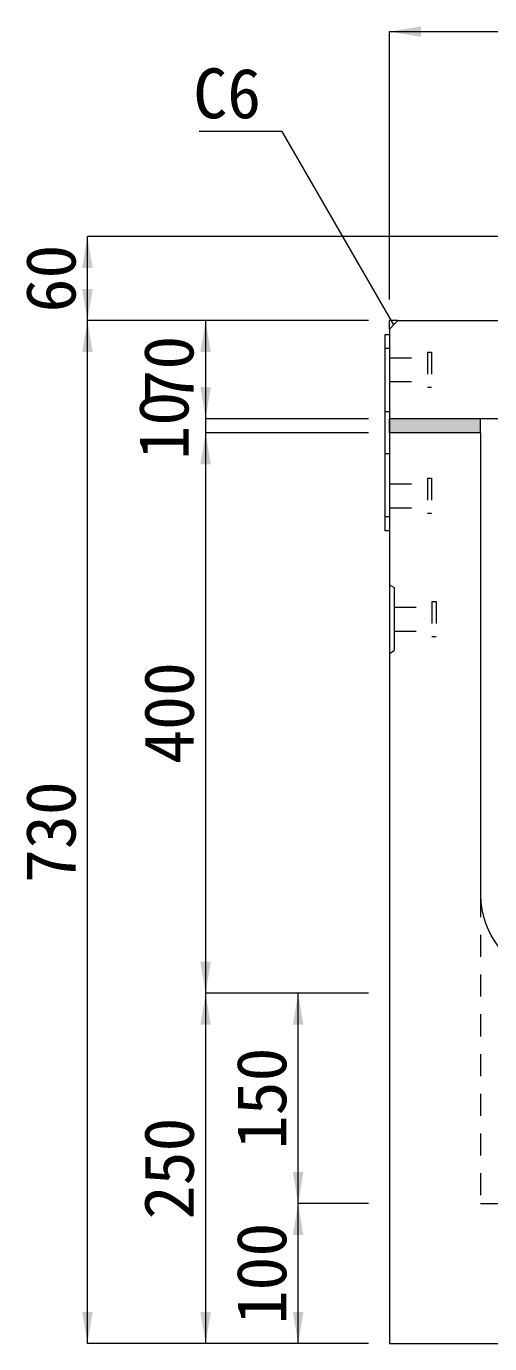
# Model space of a CAD drawing. Units: millimetres at full size; some dimension numbers follow another scale. Extents: x -3301 to 90699, y 107523 to 139162.
# Drawn here: x 1222 to 1553, y 116954 to 117894 of the extents above; entities that cross this region are included whole.
import ezdxf
from ezdxf.enums import TextEntityAlignment as Align

# ---------------------------------------------------------------- set-up
doc = ezdxf.new("R2010")
doc.units = ezdxf.units.MM
doc.header["$LTSCALE"] = 21
doc.linetypes.add('USER1', pattern=[1.35, 0.75, -0.6])
for name, color, linetype, lineweight in [('0_2', 7, 'USER1', 9), ('寸法線', 7, 'Continuous', 9), ('引出線', 4, 'Continuous', 9), ('本体', 2, 'Continuous', 9), ('補助線', 8, 'Continuous', 13), ('ｲﾝｻｰﾄ', 3, 'USER1', 5)]:
    doc.layers.add(name, color=color, linetype=linetype, lineweight=lineweight)
doc.layers.add('ﾊｯﾁﾝｸﾞ', color=8, linetype='Continuous')
doc.styles.add('ＭＳ ゴシック', font='')
doc.styles.get('ＭＳ ゴシック').set_extended_font_data('MS Gothic')

# ---------------------------------------------------------------- blocks, each defined once
blk = doc.blocks.new('filled_arrow')
at = {"color": 0, "linetype": 'Continuous', "lineweight": -2}
blk.add_solid([(7.5, 1.25), (0, 0), (7.5, -1.25)], dxfattribs=at)

msp = doc.modelspace()

# ---------------------------------------------------------------- hatches: boundary and pattern name
at = {"layer": 'ﾊｯﾁﾝｸﾞ'}
msp.add_hatch(color=256, dxfattribs=at).paths.add_polyline_path([(1546.21, 117603.89), (1546.21, 117613.89), (1481.21, 117613.89), (1481.21, 117603.89)])

# ---------------------------------------------------------------- linework, layer by layer
at = {"layer": '0_2'}
for p, q in [((1481.21, 117663.89), (1478.01, 117663.89)), ((1481.21, 117618.89), (1478.01, 117618.89)), ((1481.21, 117588.89), (1478.01, 117588.89)), ((1481.21, 117543.89), (1478.01, 117543.89))]:
    msp.add_line(p, q, dxfattribs=at)
at = {"layer": '0_2', "linetype": 'Continuous', "lineweight": 13}
for p, q in [((1481.21, 117603.89), (1481.21, 117613.89)), ((1546.21, 117603.89), (1546.21, 117613.89))]:
    msp.add_line(p, q, dxfattribs=at)
at = {"layer": '0_2', "linetype": 'Continuous'}
msp.add_lwpolyline([(1478.01, 117533.89), (1478.01, 117673.89), (1481.21, 117673.89), (1481.21, 117533.89)], close=True, dxfattribs=at)
at = {"layer": '寸法線'}
for p, q in [((1481.21, 117890.1), (1691.21, 117890.1)), ((1481.21, 117698.89), (1481.21, 117890.1)), ((1265.55, 117683.89), (1265.55, 117743.89)), ((1683.23, 117743.89), (1265.55, 117743.89)), ((1265.55, 116953.89), (1265.55, 117683.89)), ((1466.21, 117683.89), (1265.55, 117683.89)), ((1466.21, 117683.89), (1265.55, 117683.89)), ((1349.91, 117683.89), (1349.91, 117613.89)), ((1466.21, 117683.89), (1349.91, 117683.89)), ((1349.91, 117658.89), (1349.91, 117558.89)), ((1466.21, 117613.89), (1349.91, 117613.89)), ((1466.21, 117613.89), (1349.91, 117613.89)), ((1349.91, 117603.89), (1349.91, 117203.89)), ((1466.21, 117603.89), (1349.91, 117603.89)), ((1466.21, 117603.89), (1349.91, 117603.89)), ((1466.21, 117203.89), (1349.91, 117203.89)), ((1349.91, 117203.89), (1349.91, 116953.89)), ((1466.21, 117203.89), (1349.91, 117203.89)), ((1415.95, 117053.89), (1415.95, 117203.89)), ((1466.21, 117203.89), (1415.95, 117203.89)), ((1415.95, 116953.89), (1415.95, 117053.89)), ((1466.21, 117053.89), (1415.95, 117053.89)), ((1466.21, 117053.89), (1415.95, 117053.89)), ((1466.21, 116953.89), (1265.55, 116953.89)), ((1466.21, 116953.89), (1349.91, 116953.89)), ((1466.21, 116953.89), (1415.95, 116953.89))]:
    msp.add_line(p, q, dxfattribs=at)
at = {"layer": '引出線'}
msp.add_lwpolyline([(1484.21, 117680.81), (1404.51, 117818.85), (1345.35, 117818.85)], dxfattribs=at)
at = {"layer": '本体', "lineweight": 20}
for p, q in [((1481.21, 117677.89), (1487.21, 117683.89)), ((1487.21, 117683.89), (1691.21, 117683.89)), ((1481.21, 117677.89), (1481.21, 117613.89)), ((1911.21, 117613.89), (1481.21, 117613.89)), ((1481.21, 117603.89), (1481.21, 116953.89)), ((1546.21, 117603.89), (1481.21, 117603.89)), ((1481.21, 116953.89), (1911.21, 116953.89))]:
    msp.add_line(p, q, dxfattribs=at)
at = {"layer": '本体', "lineweight": 13}
msp.add_line((1546.21, 117603.89), (1546.21, 117273.97), dxfattribs=at)
at = {"layer": '本体'}
for p, q in [((1481.21, 117495.39), (1484.41, 117493.39)), ((1484.41, 117493.39), (1484.41, 117448.39)), ((1481.21, 117446.39), (1484.41, 117448.39))]:
    msp.add_line(p, q, dxfattribs=at)
at = {"layer": '本体', "linetype": 'USER1'}
for p, q in [((1546.21, 117273.97), (1546.21, 117053.89)), ((1546.21, 117053.89), (1846.21, 117053.89))]:
    msp.add_line(p, q, dxfattribs=at)
at = {"layer": '本体', "lineweight": 13}
msp.add_arc((1606.21, 117273.97), 60, 180, 256.94502, dxfattribs=at)
at = {"layer": '補助線'}
for p in [(1481.21, 117677.89), (1487.21, 117683.89)]:
    msp.add_line(p, (1481.21, 117683.89), dxfattribs=at)
at = {"layer": 'ｲﾝｻｰﾄ'}
for p, q in [((1481.21, 117657.39), (1481.21, 117640.39)), ((1481.21, 117657.39), (1508.21, 117657.39)), ((1508.21, 117661.39), (1508.21, 117636.39)), ((1508.21, 117661.39), (1511.21, 117661.39)), ((1511.21, 117661.39), (1511.21, 117636.39)), ((1481.21, 117640.39), (1508.21, 117640.39)), ((1508.21, 117636.39), (1511.21, 117636.39)), ((1508.21, 117571.39), (1508.21, 117546.39)), ((1508.21, 117571.39), (1511.21, 117571.39)), ((1511.21, 117571.39), (1511.21, 117546.39)), ((1481.21, 117567.39), (1481.21, 117550.39)), ((1481.21, 117567.39), (1508.21, 117567.39)), ((1481.21, 117550.39), (1508.21, 117550.39)), ((1508.21, 117546.39), (1511.21, 117546.39)), ((1484.41, 117479.39), (1484.41, 117462.39)), ((1484.41, 117479.39), (1511.41, 117479.39)), ((1511.41, 117483.39), (1511.41, 117458.39)), ((1511.41, 117483.39), (1514.41, 117483.39)), ((1514.41, 117483.39), (1514.41, 117458.39)), ((1484.41, 117462.39), (1511.41, 117462.39)), ((1511.41, 117458.39), (1514.41, 117458.39))]:
    msp.add_line(p, q, dxfattribs=at)

# ---------------------------------------------------------------- block references
at = {"layer": '寸法線', "xscale": 3, "yscale": 3}
msp.add_blockref('filled_arrow', (1481.21, 117890.1), dxfattribs=at)
for p, rotation in [((1265.55, 117743.89), 270), ((1265.55, 117683.89), 90), ((1265.55, 117683.89), 270), ((1349.91, 117683.89), 270), ((1349.91, 117613.89), 90), ((1349.91, 117613.89), 90), ((1349.91, 117603.89), 270), ((1349.91, 117603.89), 270), ((1349.91, 117203.89), 90), ((1349.91, 117203.89), 270), ((1415.95, 117203.89), 270), ((1415.95, 117053.89), 90), ((1415.95, 117053.89), 270), ((1265.55, 116953.89), 90), ((1349.91, 116953.89), 90), ((1415.95, 116953.89), 90)]:
    msp.add_blockref('filled_arrow', p, dxfattribs=dict(at, rotation=rotation))
at = {"layer": '引出線', "xscale": 0.12, "yscale": 0.12, "rotation": 120}
msp.add_blockref('filled_arrow', (1484.21, 117680.81), dxfattribs=at)

# ---------------------------------------------------------------- texts
at = {"layer": '寸法線', "style": 'ＭＳ ゴシック'}
for s, p in [('60', (1239.3, 117713.89)), ('70', (1323.46, 117648.89)), ('10', (1319.91, 117608.89)), ('400', (1323.66, 117403.89)), ('730', (1239.3, 117318.89)), ('150', (1389.7, 117128.89)), ('250', (1323.66, 117078.89)), ('100', (1389.7, 117003.89))]:
    msp.add_text(s, height=35.6, rotation=90, dxfattribs=at).set_placement(p, align=Align.MIDDLE_CENTER)
at = {"layer": '引出線', "style": 'ＭＳ ゴシック'}
msp.add_text('C6', height=35.6, dxfattribs=at).set_placement((1389.51, 117863.85), align=Align.TOP_RIGHT)

doc.saveas('drawing.dxf')
